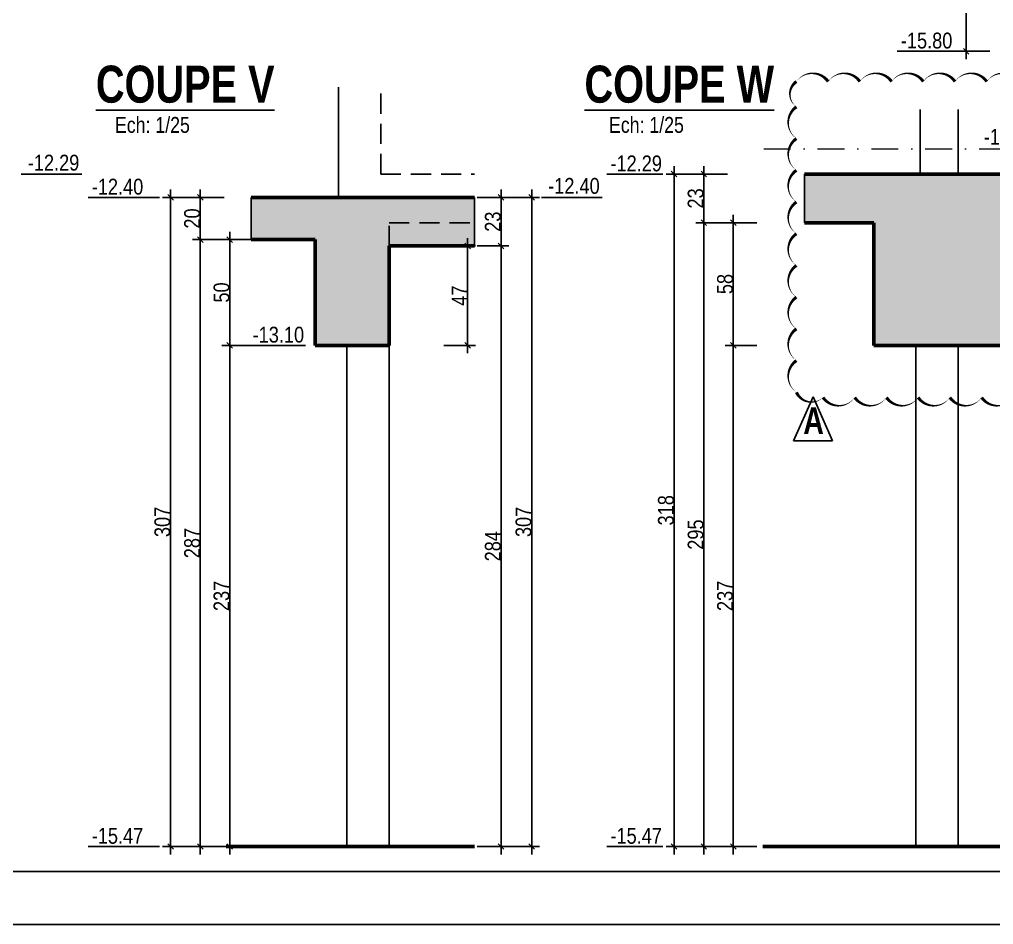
# Model space of a CAD drawing. Header units: millimetres. Extents: x 0 to 23921, y -3644 to 563.
# Drawn here: x 15260 to 16181, y -3644 to -2788 of the extents above; entities that cross this region are included whole.
import ezdxf
from ezdxf.enums import TextEntityAlignment as Align

# ---------------------------------------------------------------- set-up
doc = ezdxf.new("R2010")
doc.units = ezdxf.units.MM
doc.linetypes.add('CACHEX2', pattern=[19.05, 12.7, -6.35])
doc.linetypes.add('TIRETPTX2', pattern=[50.8, 25.4, -12.7, 0, -12.7])
for name, color, linetype in [('01-Cad  2', 1, 'Continuous'), ('01_cote_gen', 4, 'Continuous'), ('01_linteaux', 2, 'Continuous'), ('01_poch_BN', 9, 'Continuous'), ('01_texte', 230, 'Continuous'), ('AA_COTES', 2, 'Continuous')]:
    doc.layers.add(name, color=color, linetype=linetype)
doc.layers.add('01_murs_coup', color=5, linetype='Continuous', lineweight=60)
doc.layers.add('01_tram_axes', color=2, linetype='TIRETPTX2', lineweight=9)
doc.styles.add('ARIAL NA', font='ARIALN.TTF')
doc.styles.add('impact', font='impact.ttf')
doc.styles.add('MATTE_TXT', font='arial.ttf')
doc.styles.add('STYLE2', font='ARIALN.TTF')
doc.dimstyles.new('JB25', dxfattribs={"dimscale": 0.1, "dimtxt": 150, "dimasz": 15, "dimexe": 0.1, "dimexo": 0.1, "dimgap": 0.09, "dimtad": 1, "dimdec": 1, "dimlfac": 0.5, "dimdsep": 46, "dimtxsty": 'STYLE2', "dimblk1": 'BOND_G', "dimblk2": 'BOND_D', "dimsah": 1, "dimcen": 1.5, "dimdle": 0.01, "dimse1": 1, "dimse2": 1, "dimclrd": 4, "dimclre": 2, "dimclrt": 6, "dimazin": 2, "dimtfac": 2.333333, "dimtdec": 1, "dimtix": 1, "dimtmove": 2, "dimatfit": 3, "dimldrblk": 'BOND_G', "dimfxl": 1, "dimtolj": 1, "dimtzin": 0, "dimarcsym": 0})

# ---------------------------------------------------------------- blocks, each defined once
blk = doc.blocks.new('BOND_G')
at = {"layer": 'AA_COTES', "color": 0}
for p, q in [((0, -5), (0, 15)), ((5, 0), (-5, 0)), ((1.77, 1.77), (-1.77, -1.77))]:
    blk.add_line(p, q, dxfattribs=at)
blk = doc.blocks.new('BOND_D')
at = {"layer": 'AA_COTES', "color": 0}
for p, q in [((5, 0), (-5, 0)), ((-1.77, -1.77), (1.77, 1.77)), ((0, 5), (0, -15))]:
    blk.add_line(p, q, dxfattribs=at)
blk = doc.blocks.new('*D2994')
at = {"layer": '01_cote_gen', "color": 4, "lineweight": -2, "transparency": 16777216}
blk.add_line((15431.14, -3568.54), (15431.14, -2997.54), dxfattribs=at)
at = {"layer": 'Defpoints', "color": 0, "transparency": 16777216}
for p in [(15431.14, -2996.04), (15475.19, -2996.04), (15475.19, -3570.04)]:
    blk.add_point(p, dxfattribs=at)
at = {"layer": '01_cote_gen', "color": 4, "lineweight": -2, "transparency": 16777216, "xscale": 1.5, "yscale": 1.5, "zscale": 1.5}
for name, p, rotation in [('BOND_D', (15431.14, -2996.04), 90), ('BOND_G', (15431.14, -3570.04), 270)]:
    blk.add_blockref(name, p, dxfattribs=dict(at, rotation=rotation))
at = {"layer": '01_cote_gen', "color": 6, "transparency": 16777216, "insert": (15423.47, -3283.04), "char_height": 15, "attachment_point": 5, "rotation": 90, "style": 'STYLE2'}
blk.add_mtext('\\A1;287', dxfattribs=at)
blk = doc.blocks.new('*D2932')
at = {"layer": '01_cote_gen', "color": 4, "lineweight": -2, "transparency": 16777216}
blk.add_line((15431.14, -2994.54), (15431.14, -2957.54), dxfattribs=at)
at = {"layer": 'Defpoints', "color": 0, "transparency": 16777216}
for p in [(15431.14, -2956.04), (15492.8, -2956.04), (15492.8, -2996.04)]:
    blk.add_point(p, dxfattribs=at)
at = {"layer": '01_cote_gen', "color": 4, "lineweight": -2, "transparency": 16777216, "xscale": 1.5, "yscale": 1.5, "zscale": 1.5}
for name, p, rotation in [('BOND_D', (15431.14, -2956.04), 90), ('BOND_G', (15431.14, -2996.04), 270)]:
    blk.add_blockref(name, p, dxfattribs=dict(at, rotation=rotation))
at = {"layer": '01_cote_gen', "color": 6, "transparency": 16777216, "insert": (15423.47, -2976.04), "char_height": 15, "attachment_point": 5, "rotation": 90, "style": 'STYLE2'}
blk.add_mtext('\\A1;20', dxfattribs=at)
blk = doc.blocks.new('*D2995')
at = {"layer": '01_cote_gen', "color": 4, "lineweight": -2, "transparency": 16777216}
blk.add_line((15402.97, -3568.54), (15402.97, -2957.54), dxfattribs=at)
at = {"layer": 'Defpoints', "color": 0, "transparency": 16777216}
for p in [(15402.97, -2956.04), (15520.41, -2956.04), (15496.57, -3570.04)]:
    blk.add_point(p, dxfattribs=at)
at = {"layer": '01_cote_gen', "color": 4, "lineweight": -2, "transparency": 16777216, "xscale": 1.5, "yscale": 1.5, "zscale": 1.5}
for name, p, rotation in [('BOND_D', (15402.97, -2956.04), 90), ('BOND_G', (15402.97, -3570.04), 270)]:
    blk.add_blockref(name, p, dxfattribs=dict(at, rotation=rotation))
at = {"layer": '01_cote_gen', "color": 6, "transparency": 16777216, "insert": (15395.3, -3263.04), "char_height": 15, "attachment_point": 5, "rotation": 90, "style": 'STYLE2'}
blk.add_mtext('\\A1;307', dxfattribs=at)
blk = doc.blocks.new('*D2996')
at = {"layer": '01_cote_gen', "color": 4, "lineweight": -2, "transparency": 16777216}
blk.add_line((15715.55, -2957.54), (15715.55, -3000.54), dxfattribs=at)
at = {"layer": 'Defpoints', "color": 0, "transparency": 16777216}
for p in [(15690.34, -2956.04), (15690.34, -3002.04), (15715.55, -3002.04)]:
    blk.add_point(p, dxfattribs=at)
at = {"layer": '01_cote_gen', "color": 4, "lineweight": -2, "transparency": 16777216, "xscale": 1.5, "yscale": 1.5, "zscale": 1.5}
for name, p, rotation in [('BOND_G', (15715.55, -2956.04), 90), ('BOND_D', (15715.55, -3002.04), 270)]:
    blk.add_blockref(name, p, dxfattribs=dict(at, rotation=rotation))
at = {"layer": '01_cote_gen', "color": 6, "transparency": 16777216, "insert": (15707.88, -2979.04), "char_height": 15, "attachment_point": 5, "rotation": 90, "style": 'STYLE2'}
blk.add_mtext('\\A1;23', dxfattribs=at)
blk = doc.blocks.new('*D2997')
at = {"layer": '01_cote_gen', "color": 4, "lineweight": -2, "transparency": 16777216}
blk.add_line((15715.55, -3003.54), (15715.55, -3568.54), dxfattribs=at)
at = {"layer": 'Defpoints', "color": 0, "transparency": 16777216}
for p in [(15638.46, -3002.04), (15638.46, -3570.04), (15715.55, -3570.04)]:
    blk.add_point(p, dxfattribs=at)
at = {"layer": '01_cote_gen', "color": 4, "lineweight": -2, "transparency": 16777216, "xscale": 1.5, "yscale": 1.5, "zscale": 1.5}
for name, p, rotation in [('BOND_G', (15715.55, -3002.04), 90), ('BOND_D', (15715.55, -3570.04), 270)]:
    blk.add_blockref(name, p, dxfattribs=dict(at, rotation=rotation))
at = {"layer": '01_cote_gen', "color": 6, "transparency": 16777216, "insert": (15707.88, -3286.04), "char_height": 15, "attachment_point": 5, "rotation": 90, "style": 'STYLE2'}
blk.add_mtext('\\A1;284', dxfattribs=at)
blk = doc.blocks.new('*D2998')
at = {"layer": '01_cote_gen', "color": 4, "lineweight": -2, "transparency": 16777216}
blk.add_line((15744.55, -2957.54), (15744.55, -3568.54), dxfattribs=at)
at = {"layer": 'Defpoints', "color": 0, "transparency": 16777216}
for p in [(15626.03, -2956.04), (15665.26, -3570.04), (15744.55, -3570.04)]:
    blk.add_point(p, dxfattribs=at)
at = {"layer": '01_cote_gen', "color": 4, "lineweight": -2, "transparency": 16777216, "xscale": 1.5, "yscale": 1.5, "zscale": 1.5}
for name, p, rotation in [('BOND_G', (15744.55, -2956.04), 90), ('BOND_D', (15744.55, -3570.04), 270)]:
    blk.add_blockref(name, p, dxfattribs=dict(at, rotation=rotation))
at = {"layer": '01_cote_gen', "color": 6, "transparency": 16777216, "insert": (15736.88, -3263.04), "char_height": 15, "attachment_point": 5, "rotation": 90, "style": 'STYLE2'}
blk.add_mtext('\\A1;307', dxfattribs=at)
blk = doc.blocks.new('*D2999')
at = {"layer": '01_cote_gen', "color": 4, "lineweight": -2, "transparency": 16777216}
blk.add_line((15458.91, -3094.54), (15458.91, -2997.54), dxfattribs=at)
at = {"layer": 'Defpoints', "color": 0, "transparency": 16777216}
for p in [(15458.91, -2996.04), (15539.72, -2996.04), (15539.72, -3096.04)]:
    blk.add_point(p, dxfattribs=at)
at = {"layer": '01_cote_gen', "color": 4, "lineweight": -2, "transparency": 16777216, "xscale": 1.5, "yscale": 1.5, "zscale": 1.5}
for name, p, rotation in [('BOND_D', (15458.91, -2996.04), 90), ('BOND_G', (15458.91, -3096.04), 270)]:
    blk.add_blockref(name, p, dxfattribs=dict(at, rotation=rotation))
at = {"layer": '01_cote_gen', "color": 6, "transparency": 16777216, "insert": (15451.25, -3046.04), "char_height": 15, "attachment_point": 5, "rotation": 90, "style": 'STYLE2'}
blk.add_mtext('\\A1;50', dxfattribs=at)
blk = doc.blocks.new('*D2933')
at = {"layer": '01_cote_gen', "color": 4, "lineweight": -2, "transparency": 16777216}
blk.add_line((15458.91, -3568.54), (15458.91, -3097.54), dxfattribs=at)
at = {"layer": 'Defpoints', "color": 0, "transparency": 16777216}
for p in [(15458.91, -3096.04), (15544.65, -3096.04), (15544.65, -3570.04)]:
    blk.add_point(p, dxfattribs=at)
at = {"layer": '01_cote_gen', "color": 4, "lineweight": -2, "transparency": 16777216, "xscale": 1.5, "yscale": 1.5, "zscale": 1.5}
for name, p, rotation in [('BOND_D', (15458.91, -3096.04), 90), ('BOND_G', (15458.91, -3570.04), 270)]:
    blk.add_blockref(name, p, dxfattribs=dict(at, rotation=rotation))
at = {"layer": '01_cote_gen', "color": 6, "transparency": 16777216, "insert": (15451.25, -3333.04), "char_height": 15, "attachment_point": 5, "rotation": 90, "style": 'STYLE2'}
blk.add_mtext('\\A1;237', dxfattribs=at)
blk = doc.blocks.new('*D3000')
at = {"layer": '01_cote_gen', "color": 4, "lineweight": -2, "transparency": 16777216}
blk.add_line((15683.93, -3003.54), (15683.93, -3094.54), dxfattribs=at)
at = {"layer": 'Defpoints', "color": 0, "transparency": 16777216}
for p in [(15650.03, -3002.04), (15609.72, -3096.04), (15683.93, -3096.04)]:
    blk.add_point(p, dxfattribs=at)
at = {"layer": '01_cote_gen', "color": 4, "lineweight": -2, "transparency": 16777216, "xscale": 1.5, "yscale": 1.5, "zscale": 1.5}
for name, p, rotation in [('BOND_G', (15683.93, -3002.04), 90), ('BOND_D', (15683.93, -3096.04), 270)]:
    blk.add_blockref(name, p, dxfattribs=dict(at, rotation=rotation))
at = {"layer": '01_cote_gen', "color": 6, "transparency": 16777216, "insert": (15676.43, -3049.04), "char_height": 15, "attachment_point": 5, "rotation": 90, "style": 'STYLE2'}
blk.add_mtext('\\A1;47', dxfattribs=at)
blk = doc.blocks.new('*D2948')
at = {"layer": '01_cote_gen', "color": 4, "lineweight": -2, "transparency": 16777216}
blk.add_line((15907.37, -3568.54), (15907.37, -2981.54), dxfattribs=at)
at = {"layer": 'Defpoints', "color": 0, "transparency": 16777216}
for p in [(15907.37, -2980.04), (15951.42, -2980.04), (15951.42, -3570.04)]:
    blk.add_point(p, dxfattribs=at)
at = {"layer": '01_cote_gen', "color": 4, "lineweight": -2, "transparency": 16777216, "xscale": 1.5, "yscale": 1.5, "zscale": 1.5}
for name, p, rotation in [('BOND_D', (15907.37, -2980.04), 90), ('BOND_G', (15907.37, -3570.04), 270)]:
    blk.add_blockref(name, p, dxfattribs=dict(at, rotation=rotation))
at = {"layer": '01_cote_gen', "color": 6, "transparency": 16777216, "insert": (15899.7, -3275.04), "char_height": 15, "attachment_point": 5, "rotation": 90, "style": 'STYLE2'}
blk.add_mtext('\\A1;295', dxfattribs=at)
blk = doc.blocks.new('*D2949')
at = {"layer": '01_cote_gen', "color": 4, "lineweight": -2, "transparency": 16777216}
blk.add_line((15907.37, -2978.54), (15907.37, -2935.54), dxfattribs=at)
at = {"layer": 'Defpoints', "color": 0, "transparency": 16777216}
for p in [(15907.37, -2934.04), (16008.54, -2934.04), (16008.54, -2980.04)]:
    blk.add_point(p, dxfattribs=at)
at = {"layer": '01_cote_gen', "color": 4, "lineweight": -2, "transparency": 16777216, "xscale": 1.5, "yscale": 1.5, "zscale": 1.5}
for name, p, rotation in [('BOND_D', (15907.37, -2934.04), 90), ('BOND_G', (15907.37, -2980.04), 270)]:
    blk.add_blockref(name, p, dxfattribs=dict(at, rotation=rotation))
at = {"layer": '01_cote_gen', "color": 6, "transparency": 16777216, "insert": (15899.7, -2957.04), "char_height": 15, "attachment_point": 5, "rotation": 90, "style": 'STYLE2'}
blk.add_mtext('\\A1;23', dxfattribs=at)
blk = doc.blocks.new('*D2950')
at = {"layer": '01_cote_gen', "color": 4, "lineweight": -2, "transparency": 16777216}
blk.add_line((15879.25, -3568.54), (15879.25, -2935.54), dxfattribs=at)
at = {"layer": 'Defpoints', "color": 0, "transparency": 16777216}
for p in [(15879.25, -2934.04), (16081.86, -2934.04), (15972.86, -3570.04)]:
    blk.add_point(p, dxfattribs=at)
at = {"layer": '01_cote_gen', "color": 4, "lineweight": -2, "transparency": 16777216, "xscale": 1.5, "yscale": 1.5, "zscale": 1.5}
for name, p, rotation in [('BOND_D', (15879.25, -2934.04), 90), ('BOND_G', (15879.25, -3570.04), 270)]:
    blk.add_blockref(name, p, dxfattribs=dict(at, rotation=rotation))
at = {"layer": '01_cote_gen', "color": 6, "transparency": 16777216, "insert": (15871.59, -3252.04), "char_height": 15, "attachment_point": 5, "rotation": 90, "style": 'STYLE2'}
blk.add_mtext('\\A1;318', dxfattribs=at)
blk = doc.blocks.new('*D2952')
at = {"layer": '01_cote_gen', "color": 4, "lineweight": -2, "transparency": 16777216}
blk.add_line((15935.15, -3094.54), (15935.15, -2981.54), dxfattribs=at)
at = {"layer": 'Defpoints', "color": 0, "transparency": 16777216}
for p in [(15935.15, -2980.04), (15957.65, -2980.04), (15957.65, -3096.04)]:
    blk.add_point(p, dxfattribs=at)
at = {"layer": '01_cote_gen', "color": 4, "lineweight": -2, "transparency": 16777216, "xscale": 1.5, "yscale": 1.5, "zscale": 1.5}
for name, p, rotation in [('BOND_D', (15935.15, -2980.04), 90), ('BOND_G', (15935.15, -3096.04), 270)]:
    blk.add_blockref(name, p, dxfattribs=dict(at, rotation=rotation))
at = {"layer": '01_cote_gen', "color": 6, "transparency": 16777216, "insert": (15927.48, -3038.04), "char_height": 15, "attachment_point": 5, "rotation": 90, "style": 'STYLE2'}
blk.add_mtext('\\A1;58', dxfattribs=at)
blk = doc.blocks.new('*D2953')
at = {"layer": '01_cote_gen', "color": 4, "lineweight": -2, "transparency": 16777216}
blk.add_line((15935.15, -3568.54), (15935.15, -3097.54), dxfattribs=at)
at = {"layer": 'Defpoints', "color": 0, "transparency": 16777216}
for p in [(15935.15, -3096.04), (16082.6, -3096.04), (16132.6, -3570.04)]:
    blk.add_point(p, dxfattribs=at)
at = {"layer": '01_cote_gen', "color": 4, "lineweight": -2, "transparency": 16777216, "xscale": 1.5, "yscale": 1.5, "zscale": 1.5}
for name, p, rotation in [('BOND_D', (15935.15, -3096.04), 90), ('BOND_G', (15935.15, -3570.04), 270)]:
    blk.add_blockref(name, p, dxfattribs=dict(at, rotation=rotation))
at = {"layer": '01_cote_gen', "color": 6, "transparency": 16777216, "insert": (15927.48, -3333.04), "char_height": 15, "attachment_point": 5, "rotation": 90, "style": 'STYLE2'}
blk.add_mtext('\\A1;237', dxfattribs=at)
blk = doc.blocks.new('*D2954')
at = {"layer": '01_cote_gen', "color": 4, "lineweight": -2, "transparency": 16777216}
blk.add_line((16282.84, -3097.54), (16282.84, -3568.54), dxfattribs=at)
at = {"layer": 'Defpoints', "color": 0, "transparency": 16777216}
for p in [(16136.6, -3096.04), (16197.02, -3570.04), (16282.84, -3570.04)]:
    blk.add_point(p, dxfattribs=at)
at = {"layer": '01_cote_gen', "color": 4, "lineweight": -2, "transparency": 16777216, "xscale": 1.5, "yscale": 1.5, "zscale": 1.5}
for name, p, rotation in [('BOND_G', (16282.84, -3096.04), 90), ('BOND_D', (16282.84, -3570.04), 270)]:
    blk.add_blockref(name, p, dxfattribs=dict(at, rotation=rotation))
at = {"layer": '01_cote_gen', "color": 6, "transparency": 16777216, "insert": (16275.17, -3333.04), "char_height": 15, "attachment_point": 5, "rotation": 90, "style": 'STYLE2'}
blk.add_mtext('\\A1;237', dxfattribs=at)
blk = doc.blocks.new('*D3096')
at = {"layer": '01_cote_gen', "color": 4, "lineweight": -2, "transparency": 16777216}
blk.add_line((16155.5, -2816.36), (16155.5, -2533.36), dxfattribs=at)
at = {"layer": 'Defpoints', "color": 0, "transparency": 16777216}
for p in [(16155.5, -2531.86), (16239.66, -2531.86), (16259.91, -2817.86)]:
    blk.add_point(p, dxfattribs=at)
at = {"layer": '01_cote_gen', "color": 4, "lineweight": -2, "transparency": 16777216, "xscale": 1.5, "yscale": 1.5, "zscale": 1.5}
for name, p, rotation in [('BOND_D', (16155.5, -2531.86), 90), ('BOND_G', (16155.5, -2817.86), 270)]:
    blk.add_blockref(name, p, dxfattribs=dict(at, rotation=rotation))
at = {"layer": '01_cote_gen', "color": 6, "transparency": 16777216, "insert": (16147.84, -2674.86), "char_height": 15, "attachment_point": 5, "rotation": 90, "style": 'STYLE2'}
blk.add_mtext('\\A1;143', dxfattribs=at)

msp = doc.modelspace()

# ---------------------------------------------------------------- hatches: boundary and pattern name
at = {"layer": '01_poch_BN'}
h = msp.add_hatch(color=256, dxfattribs=at)
h.dxf.hatch_style = 1
h.paths.add_polyline_path([(16188.01, -2996.04), (16188.01, -2980.04), (16268.63, -2980.04), (16268.63, -2934.04), (16068.01, -2934.04), (16003.16, -2934.04), (16003.16, -2980.04), (16068.01, -2980.04), (16068.01, -3096.04), (16188.01, -3096.04)])
h = msp.add_hatch(color=256, dxfattribs=at)
h.dxf.hatch_style = 1
h.paths.add_polyline_path([(15609.72, -3018.04), (15609.72, -3002.04), (15690.34, -3002.04), (15690.34, -2956.04), (15561.72, -2956.04), (15479.09, -2956.04), (15479.09, -2996.04), (15539.72, -2996.04), (15539.72, -3096.04), (15609.72, -3096.04)])

# ---------------------------------------------------------------- linework, layer by layer
at = {"layer": '01-Cad  2'}
for p, q in [((21860.7, -3593.85), (13870.7, -3593.85)), ((21910.7, -3643.85), (13870.7, -3643.85))]:
    msp.add_line(p, q, dxfattribs=at)
at = {"layer": '01_linteaux'}
for p, q in [((15561.72, -2956.04), (15561.72, -2851.96)), ((16112.01, -2872.98), (16112.01, -2934.04)), ((16148.01, -2872.98), (16148.01, -2934.04)), ((15569.72, -3096.04), (15569.72, -3570.04)), ((15609.72, -3096.04), (15609.72, -3570.04)), ((16108.01, -3096.04), (16108.01, -3570.04)), ((16148.01, -3096.04), (16148.01, -3570.04))]:
    msp.add_line(p, q, dxfattribs=at)
at = {"layer": '01_linteaux', "linetype": 'CACHEX2', "ltscale": 1.5}
for p, q in [((15601.72, -2934.04), (15601.72, -2851.96)), ((15601.72, -2934.04), (15690.34, -2934.04)), ((15609.72, -2980.04), (15690.34, -2980.04)), ((15609.72, -3002.04), (15609.72, -2980.04))]:
    msp.add_line(p, q, dxfattribs=at)
at = {"layer": '01_murs_coup'}
for p, q in [((16002.66, -2934.04), (16028.01, -2934.04)), ((16269.35, -2934.04), (16028.01, -2934.04)), ((15479.09, -2956.04), (15561.72, -2956.04)), ((15561.72, -2956.04), (15690.34, -2956.04)), ((16002.66, -2980.04), (16068.01, -2980.04)), ((16068.01, -2980.04), (16068.01, -3096.04)), ((15479.09, -2996.04), (15539.72, -2996.04)), ((15539.72, -2996.04), (15539.72, -3096.04)), ((15609.72, -3002.04), (15690.34, -3002.04)), ((15609.72, -3018.04), (15609.72, -3002.04)), ((15609.72, -3096.04), (15609.72, -3018.04)), ((15539.72, -3096.04), (15609.72, -3096.04)), ((16068.01, -3096.04), (16188.01, -3096.04)), ((15455.62, -3570.04), (15690.34, -3570.04)), ((15963.16, -3570.04), (16228.63, -3570.04))]:
    msp.add_line(p, q, dxfattribs=at)
at = {"layer": '01_poch_BN'}
for p, q in [((16002.66, -2934.04), (16002.66, -2980.04)), ((15479.09, -2956.04), (15479.09, -2996.04)), ((15690.34, -2956.04), (15690.34, -3002.04))]:
    msp.add_line(p, q, dxfattribs=at)
at = {"layer": '01_texte'}
for p, q in [((16148, -2817.86), (16090.31, -2817.86)), ((15319.09, -2934.04), (15261.7, -2934.04)), ((15868.71, -2934.04), (15815.62, -2934.04)), ((15392.48, -2956.04), (15325.05, -2956.04)), ((15811.27, -2956.04), (15753.88, -2956.04)), ((15530.63, -3096.04), (15481.41, -3096.04)), ((16010.66, -3144.69), (15992.13, -3186.44)), ((16010.66, -3144.69), (16029.18, -3186.44)), ((15992.13, -3186.44), (16029.18, -3186.44)), ((15392.48, -3570.04), (15325.05, -3570.04)), ((15868.71, -3570.04), (15815.62, -3570.04))]:
    msp.add_line(p, q, dxfattribs=at)
msp.add_lwpolyline([(16200.07, -3145.33, 0, 3, -0.520567), (16170.07, -3145.33, 0, 3, -0.520567), (16140.07, -3145.33, 0, 3, -0.520567), (16110.07, -3145.33, 0, 3, -0.520567), (16080.07, -3145.33, 0, 3, -0.520567), (16050.07, -3145.33, 0, 3, -0.520567), (16020.07, -3145.33, 0, 3, -0.520567), (15994.96, -3140.44, 0, 3, -0.520567), (15994.96, -3110.44, 0, 3, -0.520567), (15994.96, -3080.44, 0, 3, -0.520567), (15994.96, -3050.44, 0, 3, -0.520567), (15994.96, -3020.44, 0, 3, -0.520567), (15994.96, -2990.44, 0, 3, -0.520567), (15994.96, -2960.44, 0, 3, -0.520567), (15994.96, -2930.44, 0, 3, -0.520567), (15994.96, -2900.44, 0, 3, -0.520567), (15994.96, -2870.44, 0, 3, -0.520567), (15994.96, -2846.53, 0, 3, -0.520567), (16024.96, -2846.53, 0, 3, -0.520567), (16054.96, -2846.53, 0, 3, -0.520567), (16084.96, -2846.53, 0, 3, -0.520567), (16114.96, -2846.53, 0, 3, -0.520567), (16144.96, -2846.53, 0, 3, -0.520567), (16174.96, -2846.53, 0, 3, -0.520567), (16204.96, -2846.53, 0, 3, -0.520567)], format="xyseb", dxfattribs=at)
at = {"layer": '01_tram_axes'}
msp.add_line((15964.04, -2910.04), (16228.63, -2910.04), dxfattribs=at)

# ---------------------------------------------------------------- texts
at = {"layer": '01_texte', "style": 'ARIAL NA'}
for s, p in [('-15.80', (16093.72, -2815.24)), ('-12.17', (16172.13, -2906.28)), ('-12.29', (15267.97, -2930.71)), ('-12.29', (15819.03, -2931.42)), ('-12.40', (15328.46, -2953.42)), ('-12.40', (15760.15, -2952.71)), ('-13.10', (15480.59, -3093.42)), ('-15.47', (15328.46, -3567.42)), ('-15.47', (15819.03, -3567.42))]:
    msp.add_text(s, height=15, dxfattribs=at).set_placement(p)
at = {"layer": '01_texte', "style": 'impact'}
for s, height, p in [('%%UCOUPE V', 35, (15416.87, -2876.98)), ('%%UCOUPE W', 35, (15884.14, -2876.98)), ('A', 25, (16011.15, -3187.25))]:
    msp.add_text(s, height=height, dxfattribs=at).set_placement(p, align=Align.BOTTOM_CENTER)
at = {"layer": '01_texte', "style": 'MATTE_TXT', "width": 0.8}
for p in [(15385.84, -2899.54), (15853.1, -2899.54)]:
    msp.add_text('Ech: 1/25', height=15, dxfattribs=at).set_placement(p, align=Align.BOTTOM_CENTER)

# ---------------------------------------------------------------- dimensions: what is measured, and where the dimension line sits
at = {"layer": '01_cote_gen'}
for base, p1, p2, picture, middle in [((16155.5, -2531.86), (16259.91, -2817.86), (16239.66, -2531.86), '*D3096', (16147.84, -2674.86)), ((15879.25, -2934.04), (15972.86, -3570.04), (16081.86, -2934.04), '*D2950', (15871.59, -3252.04)), ((15907.37, -2934.04), (16008.54, -2980.04), (16008.54, -2934.04), '*D2949', (15899.7, -2957.04)), ((15402.97, -2956.04), (15496.57, -3570.04), (15520.41, -2956.04), '*D2995', (15395.3, -3263.04)), ((15431.14, -2956.04), (15492.8, -2996.04), (15492.8, -2956.04), '*D2932', (15423.47, -2976.04)), ((15744.55, -3570.04), (15626.03, -2956.04), (15665.26, -3570.04), '*D2998', (15736.88, -3263.04)), ((15715.55, -3002.04), (15690.34, -2956.04), (15690.34, -3002.04), '*D2996', (15707.88, -2979.04)), ((15907.37, -2980.04), (15951.42, -3570.04), (15951.42, -2980.04), '*D2948', (15899.7, -3275.04)), ((15935.15, -2980.04), (15957.65, -3096.04), (15957.65, -2980.04), '*D2952', (15927.48, -3038.04)), ((15431.14, -2996.04), (15475.19, -3570.04), (15475.19, -2996.04), '*D2994', (15423.47, -3283.04)), ((15458.91, -2996.04), (15539.72, -3096.04), (15539.72, -2996.04), '*D2999', (15451.25, -3046.04)), ((15683.93, -3096.04), (15650.03, -3002.04), (15609.72, -3096.04), '*D3000', (15676.43, -3049.04)), ((15715.55, -3570.04), (15638.46, -3002.04), (15638.46, -3570.04), '*D2997', (15707.88, -3286.04)), ((15458.91, -3096.04), (15544.65, -3570.04), (15544.65, -3096.04), '*D2933', (15451.25, -3333.04)), ((15935.15, -3096.04), (16132.6, -3570.04), (16082.6, -3096.04), '*D2953', (15927.48, -3333.04)), ((16282.84, -3570.04), (16136.6, -3096.04), (16197.02, -3570.04), '*D2954', (16275.17, -3333.04))]:
    dim = msp.add_linear_dim(base=base, p1=p1, p2=p2, angle=90, dimstyle='JB25', dxfattribs=at)
    dim.commit()
    dim.dimension.update_dxf_attribs({"geometry": picture, "text_midpoint": middle})

doc.saveas('drawing.dxf')
